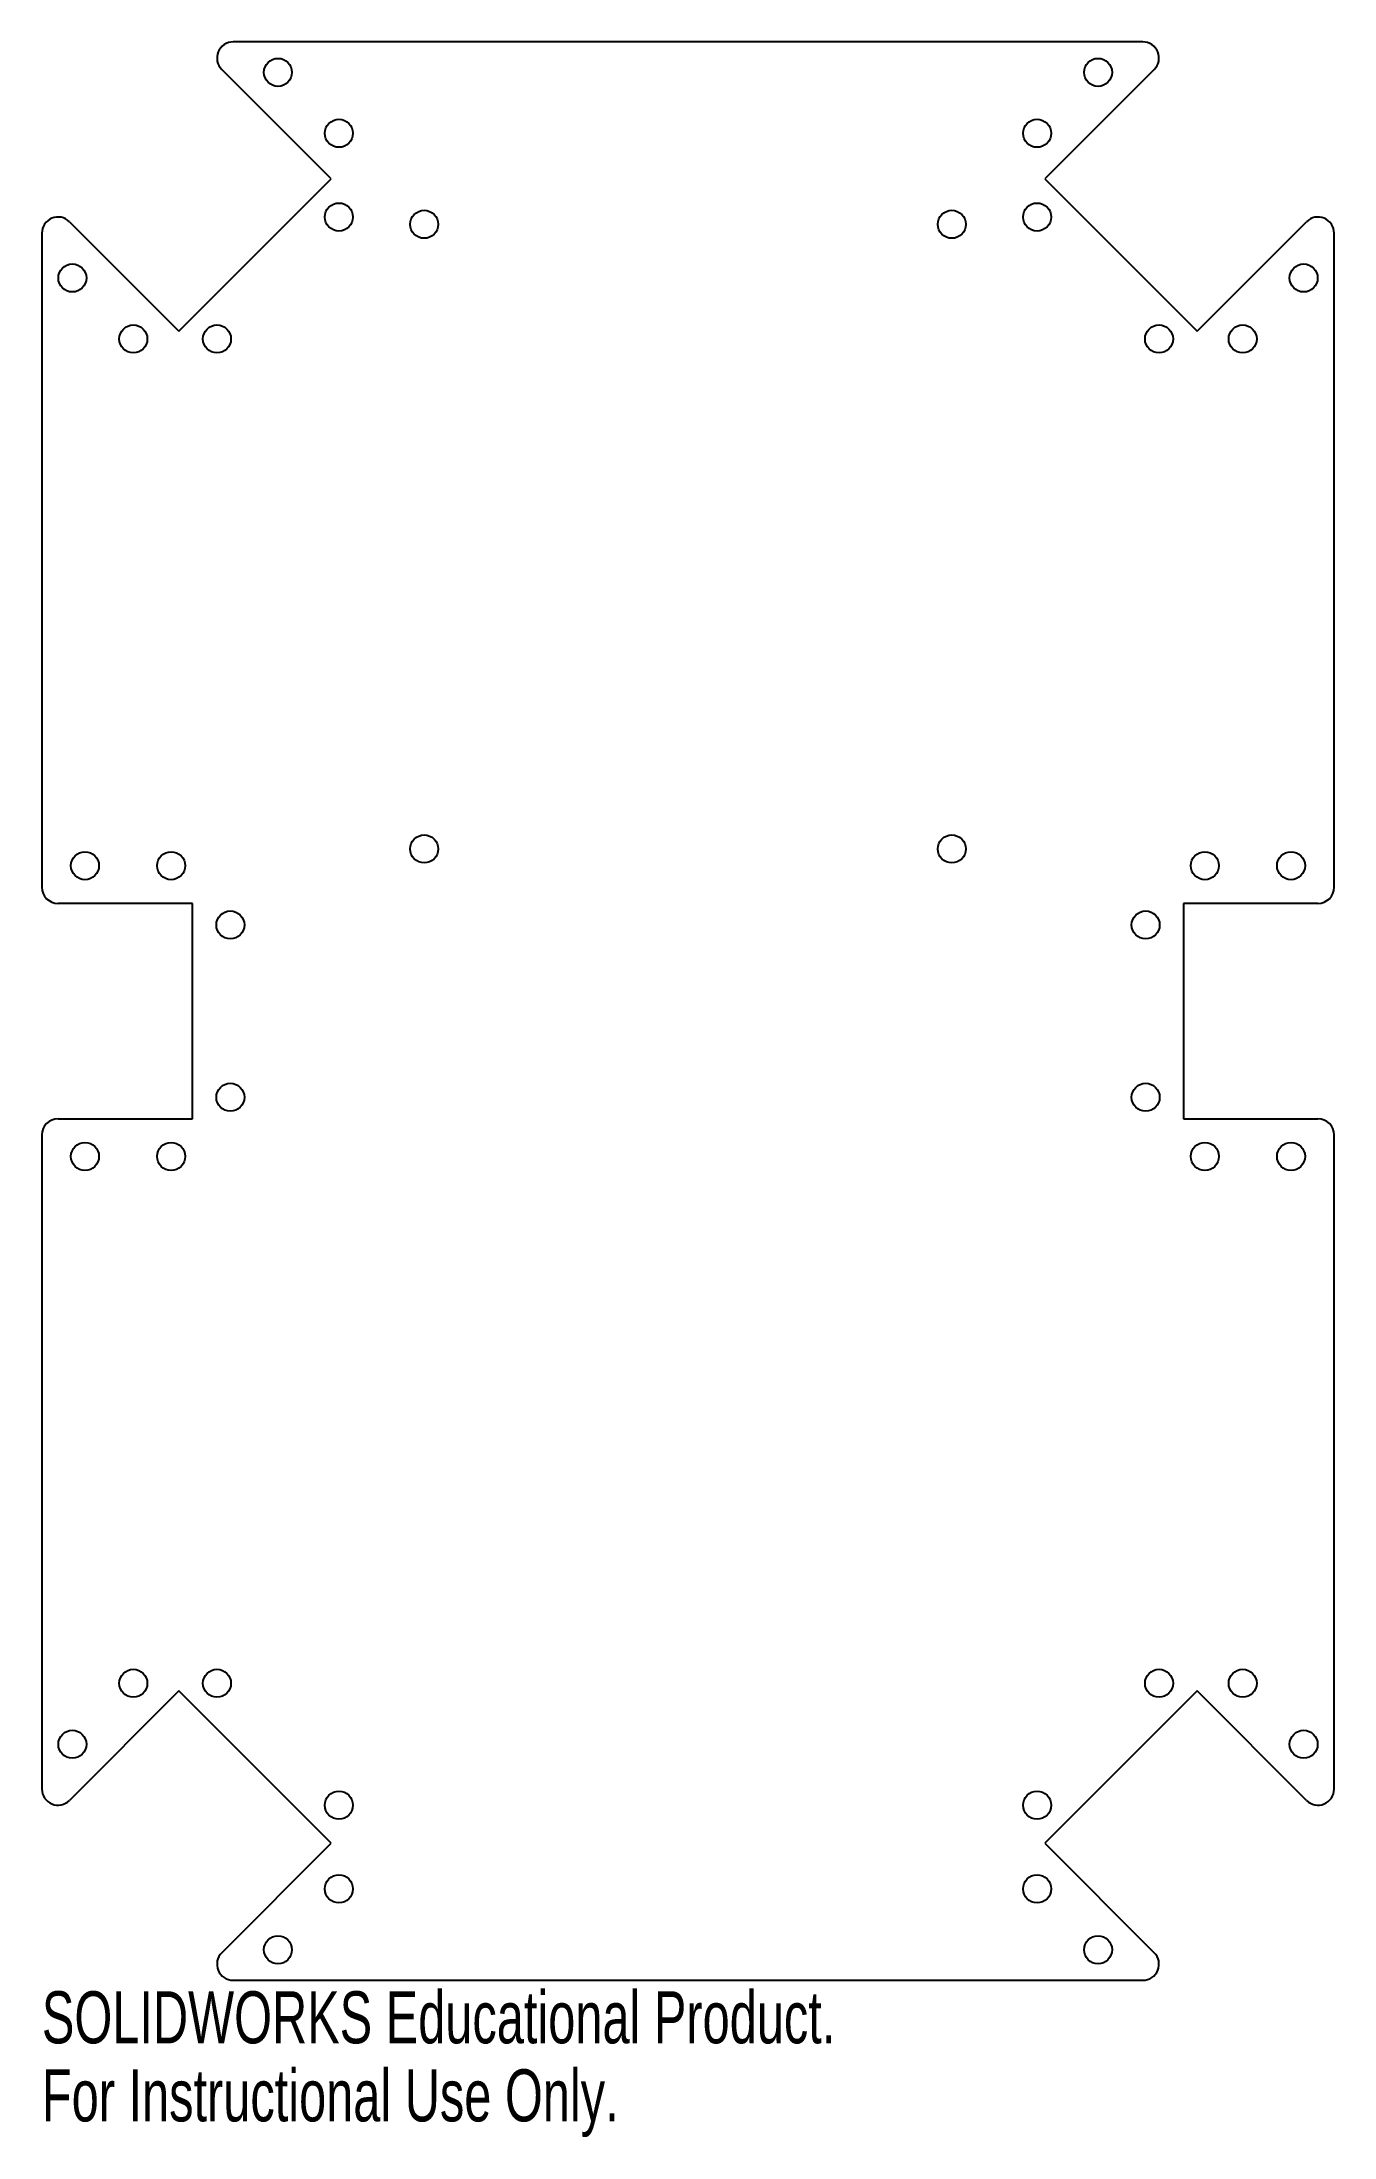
# Model space of a CAD drawing. Header units: millimetres. Extents: x -60 to 60, y -105 to 90.
import ezdxf

# ---------------------------------------------------------------- set-up
doc = ezdxf.new("R2010")
doc.units = ezdxf.units.MM
doc.styles.add('SLDTEXTSTYLE0', font='TXT', dxfattribs={"width": 0.7})

msp = doc.modelspace()

# ---------------------------------------------------------------- linework, layer by layer
at = {"color": 7, "linetype": 'Continuous', "lineweight": 25}
for p, q in [((42.24, 90), (-42.24, 90)), ((-33.13, 77.27), (-43.3, 87.44)), ((43.3, 87.44), (33.13, 77.27)), ((-47.27, 63.13), (-33.13, 77.27)), ((33.13, 77.27), (47.27, 63.13)), ((-60, 72.24), (-60, 11.5)), ((-57.44, 73.3), (-47.27, 63.13)), ((47.27, 63.13), (57.44, 73.3)), ((60, 11.5), (60, 72.24)), ((-46, 10), (-58.5, 10)), ((-46, -10), (-46, 10)), ((46, 10), (46, -10)), ((58.5, 10), (46, 10)), ((-60, -11.5), (-60, -72.24)), ((-58.5, -10), (-46, -10)), ((46, -10), (58.5, -10)), ((60, -72.24), (60, -11.5)), ((-47.27, -63.13), (-57.44, -73.3)), ((-33.13, -77.27), (-47.27, -63.13)), ((47.27, -63.13), (33.13, -77.27)), ((57.44, -73.3), (47.27, -63.13)), ((-43.3, -87.44), (-33.13, -77.27)), ((33.13, -77.27), (43.3, -87.44)), ((-42.24, -90), (42.24, -90))]:
    msp.add_line(p, q, dxfattribs=at)
for centre in [(-38.08, 87.17), (38.08, 87.17), (-32.42, 81.51), (32.42, 81.51), (-32.42, 73.74), (-24.5, 73.06), (24.5, 73.06), (32.42, 73.74), (-57.17, 68.08), (57.17, 68.08), (-51.51, 62.42), (-43.74, 62.42), (43.74, 62.42), (51.51, 62.42), (-24.5, 15.06), (24.5, 15.06), (-56, 13.5), (-48, 13.5), (48, 13.5), (56, 13.5), (-42.5, 8), (42.5, 8), (-42.5, -8), (42.5, -8), (-56, -13.5), (-48, -13.5), (48, -13.5), (56, -13.5), (-51.51, -62.42), (-43.74, -62.42), (43.74, -62.42), (51.51, -62.42), (-57.17, -68.08), (57.17, -68.08), (-32.42, -73.74), (32.42, -73.74), (-32.42, -81.51), (32.42, -81.51), (-38.08, -87.17), (38.08, -87.17)]:
    msp.add_circle(centre, 1.3, dxfattribs=at)
for centre, start, end in [((-42.24, 88.5), 90, 225), ((42.24, 88.5), 315, 90), ((-58.5, 72.24), 45, 180), ((58.5, 72.24), 0, 135), ((-58.5, 11.5), 180, 270), ((58.5, 11.5), 270, 0), ((-58.5, -11.5), 90, 180), ((58.5, -11.5), 0, 90), ((-58.5, -72.24), 180, 315), ((58.5, -72.24), 225, 0), ((-42.24, -88.5), 135, 270), ((42.24, -88.5), 270, 45)]:
    msp.add_arc(centre, 1.5, start, end, dxfattribs=at)

# ---------------------------------------------------------------- texts
at = {"color": 7, "linetype": 'Continuous', "char_height": 4.8336, "attachment_point": 1, "style": 'SLDTEXTSTYLE0'}
for s, insert in [('SOLIDWORKS Educational Product.', (-60, -91.02)), ('For Instructional Use Only.', (-60, -98.27))]:
    msp.add_mtext(s, dxfattribs=dict(at, insert=insert))

doc.saveas('drawing.dxf')
